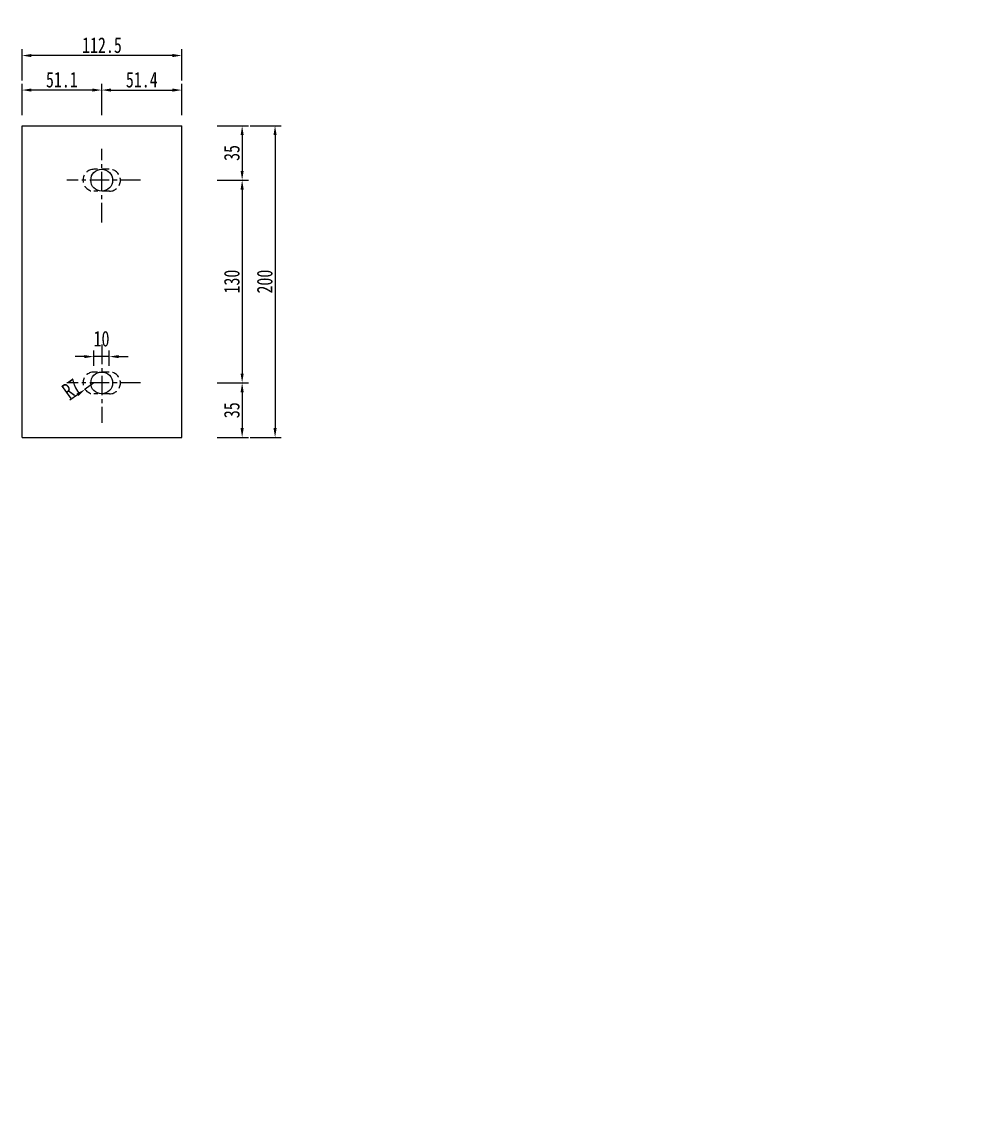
# Model space of a CAD drawing. Extents: x 98573 to 114325, y 0 to 100142.
# Drawn here: x 100312 to 100916, y 50511 to 51217 of the extents above; entities that cross this region are included whole.
import ezdxf

# ---------------------------------------------------------------- set-up
doc = ezdxf.new("R2010")
doc.units = 0
doc.header["$MEASUREMENT"] = 0
doc.linetypes.add('CENTERX2', pattern=[4, 2.5, -0.5, 0.5, -0.5])
doc.linetypes.add('DASHED2', pattern=[0.375, 0.25, -0.125])
doc.layers.get('0').update_dxf_attribs({"lineweight": 13})
doc.layers.get('Defpoints').update_dxf_attribs({"color": 9, "lineweight": 5})
for name, color, linetype, lineweight in [('dashed', 4, 'DASHED2', 5), ('中心线', 2, 'CENTERX2', 15), ('标注', 4, 'Continuous', 13), ('钢板双线', 1, 'Continuous', 13)]:
    doc.layers.add(name, color=color, linetype=linetype, lineweight=lineweight)
doc.styles.get("Standard").update_dxf_attribs({"font": '仿宋_GB2312.ttf', "width": 0.75})
doc.dimstyles.new('0.1', dxfattribs={"dimscale": 0, "dimtxt": 2.5, "dimasz": 1.5, "dimexe": 1, "dimexo": 1, "dimgap": 0.4, "dimtad": 1, "dimdec": 1, "dimdsep": 46, "dimtxsty": 'Standard', "dimcen": 0.2, "dimclrd": 256, "dimclre": 256, "dimclrt": 256, "dimadec": 3, "dimazin": 2, "dimtfac": 1, "dimtdec": 1, "dimtmove": 2, "dimatfit": 3, "dimfxl": 4, "dimfxlon": 1, "dimtolj": 1, "dimtzin": 0, "dimlwd": -1, "dimlwe": -1, "dimarcsym": 0})

# ---------------------------------------------------------------- blocks, each defined once
blk = doc.blocks.new('*D420')
at = {"layer": 'Defpoints', "color": 0, "transparency": 16777216}
for p in [(100312.31, 51172.92), (100312.31, 51150.08), (100363.41, 51105.08)]:
    blk.add_point(p, dxfattribs=at)
at = {"layer": '标注', "transparency": 16777216}
for p, q in [((100312.31, 51156.92), (100312.31, 51176.92)), ((100363.41, 51156.92), (100363.41, 51176.92))]:
    blk.add_line(p, q, dxfattribs=at)
at = {"layer": '标注', "color": 4, "transparency": 16777216}
blk.add_line((100357.41, 51172.92), (100318.31, 51172.92), dxfattribs=at)
for points in [[(100318.31, 51173.92), (100318.31, 51171.92), (100312.31, 51172.92)], [(100357.41, 51173.92), (100357.41, 51171.92), (100363.41, 51172.92)]]:
    blk.add_solid(points, dxfattribs=at)
at = {"layer": '标注', "transparency": 16777216, "insert": (100337.86, 51179.52), "char_height": 10, "attachment_point": 5}
blk.add_mtext('\\A1;51.1', dxfattribs=at)
blk = doc.blocks.new('*D573')
at = {"layer": 'Defpoints', "color": 0, "transparency": 16777216}
for p in [(100414.81, 51172.92), (100414.81, 51150.08), (100363.41, 51105.08)]:
    blk.add_point(p, dxfattribs=at)
at = {"layer": '标注', "transparency": 16777216}
for p, q in [((100363.41, 51156.92), (100363.41, 51176.92)), ((100414.81, 51156.92), (100414.81, 51176.92))]:
    blk.add_line(p, q, dxfattribs=at)
at = {"layer": '标注', "color": 4, "transparency": 16777216}
blk.add_line((100369.41, 51172.92), (100408.81, 51172.92), dxfattribs=at)
for points in [[(100369.41, 51173.92), (100369.41, 51171.92), (100363.41, 51172.92)], [(100408.81, 51173.92), (100408.81, 51171.92), (100414.81, 51172.92)]]:
    blk.add_solid(points, dxfattribs=at)
at = {"layer": '标注', "transparency": 16777216, "insert": (100389.11, 51179.52), "char_height": 10, "attachment_point": 5}
blk.add_mtext('\\A1;51.4', dxfattribs=at)
blk = doc.blocks.new('*D574')
at = {"layer": 'Defpoints', "color": 0, "transparency": 16777216}
for p in [(100312.31, 51195.06), (100312.31, 51150.08), (100414.81, 51150.08)]:
    blk.add_point(p, dxfattribs=at)
at = {"layer": '标注', "transparency": 16777216}
for p, q in [((100312.31, 51179.06), (100312.31, 51199.06)), ((100414.81, 51179.06), (100414.81, 51199.06))]:
    blk.add_line(p, q, dxfattribs=at)
at = {"layer": '标注', "color": 4, "transparency": 16777216}
blk.add_line((100408.81, 51195.06), (100318.31, 51195.06), dxfattribs=at)
for points in [[(100318.31, 51196.06), (100318.31, 51194.06), (100312.31, 51195.06)], [(100408.81, 51196.06), (100408.81, 51194.06), (100414.81, 51195.06)]]:
    blk.add_solid(points, dxfattribs=at)
at = {"layer": '标注', "transparency": 16777216, "insert": (100363.56, 51201.66), "char_height": 10, "attachment_point": 5}
blk.add_mtext('\\A1;112.5', dxfattribs=at)
blk = doc.blocks.new('*D421')
at = {"layer": 'Defpoints', "color": 0, "transparency": 16777216}
for p in [(100424.81, 51150.08), (100420.2, 51115.08), (100453.47, 51115.08)]:
    blk.add_point(p, dxfattribs=at)
at = {"layer": '标注', "transparency": 16777216}
for p, q in [((100437.47, 51150.08), (100457.47, 51150.08)), ((100437.47, 51115.08), (100457.47, 51115.08))]:
    blk.add_line(p, q, dxfattribs=at)
at = {"layer": '标注', "color": 4, "transparency": 16777216}
blk.add_line((100453.47, 51144.08), (100453.47, 51121.08), dxfattribs=at)
for points in [[(100452.47, 51144.08), (100454.47, 51144.08), (100453.47, 51150.08)], [(100452.47, 51121.08), (100454.47, 51121.08), (100453.47, 51115.08)]]:
    blk.add_solid(points, dxfattribs=at)
at = {"layer": '标注', "transparency": 16777216, "insert": (100446.87, 51132.58), "char_height": 10, "attachment_point": 5, "rotation": 90}
blk.add_mtext('\\A1;35', dxfattribs=at)
blk = doc.blocks.new('*D422')
at = {"layer": 'Defpoints', "color": 0, "transparency": 16777216}
for p in [(100424.81, 51150.08), (100424.81, 50950.08), (100474.58, 50950.08)]:
    blk.add_point(p, dxfattribs=at)
at = {"layer": '标注', "transparency": 16777216}
for p, q in [((100458.58, 51150.08), (100478.58, 51150.08)), ((100458.58, 50950.08), (100478.58, 50950.08))]:
    blk.add_line(p, q, dxfattribs=at)
at = {"layer": '标注', "color": 4, "transparency": 16777216}
blk.add_line((100474.58, 51144.08), (100474.58, 50956.08), dxfattribs=at)
for points in [[(100473.58, 51144.08), (100475.58, 51144.08), (100474.58, 51150.08)], [(100473.58, 50956.08), (100475.58, 50956.08), (100474.58, 50950.08)]]:
    blk.add_solid(points, dxfattribs=at)
at = {"layer": '标注', "transparency": 16777216, "insert": (100467.98, 51050.08), "char_height": 10, "attachment_point": 5, "rotation": 90}
blk.add_mtext('\\A1;200', dxfattribs=at)
blk = doc.blocks.new('*D423')
at = {"layer": 'Defpoints', "color": 0, "transparency": 16777216}
for p in [(100420.2, 51115.08), (100420.2, 50985.08), (100453.47, 50985.08)]:
    blk.add_point(p, dxfattribs=at)
at = {"layer": '标注', "transparency": 16777216}
for p, q in [((100437.47, 51115.08), (100457.47, 51115.08)), ((100437.47, 50985.08), (100457.47, 50985.08))]:
    blk.add_line(p, q, dxfattribs=at)
at = {"layer": '标注', "color": 4, "transparency": 16777216}
blk.add_line((100453.47, 51109.08), (100453.47, 50991.08), dxfattribs=at)
for points in [[(100452.47, 51109.08), (100454.47, 51109.08), (100453.47, 51115.08)], [(100452.47, 50991.08), (100454.47, 50991.08), (100453.47, 50985.08)]]:
    blk.add_solid(points, dxfattribs=at)
at = {"layer": '标注', "transparency": 16777216, "insert": (100446.87, 51050.08), "char_height": 10, "attachment_point": 5, "rotation": 90}
blk.add_mtext('\\A1;130', dxfattribs=at)
blk = doc.blocks.new('*D575')
at = {"layer": 'Defpoints', "color": 0, "transparency": 16777216}
for p in [(100420.2, 50985.08), (100410.61, 50950.08), (100453.47, 50950.08)]:
    blk.add_point(p, dxfattribs=at)
at = {"layer": '标注', "transparency": 16777216}
for p, q in [((100437.47, 50985.08), (100457.47, 50985.08)), ((100437.47, 50950.08), (100457.47, 50950.08))]:
    blk.add_line(p, q, dxfattribs=at)
at = {"layer": '标注', "color": 4, "transparency": 16777216}
blk.add_line((100453.47, 50979.08), (100453.47, 50956.08), dxfattribs=at)
for points in [[(100452.47, 50979.08), (100454.47, 50979.08), (100453.47, 50985.08)], [(100452.47, 50956.08), (100454.47, 50956.08), (100453.47, 50950.08)]]:
    blk.add_solid(points, dxfattribs=at)
at = {"layer": '标注', "transparency": 16777216, "insert": (100446.87, 50967.58), "char_height": 10, "attachment_point": 5, "rotation": 90}
blk.add_mtext('\\A1;35', dxfattribs=at)
blk = doc.blocks.new('*D606')
at = {"layer": 'Defpoints', "color": 0, "transparency": 16777216}
for p in [(100799.37, 52937.97), (100706.37, 52886.57), (100799.37, 27497.59)]:
    blk.add_point(p, dxfattribs=at)
at = {"layer": '标注', "transparency": 16777216}
for p, q in [((100706.37, 52909.4), (100706.37, 52945.12)), ((100799.37, 52909.4), (100799.37, 52945.12))]:
    blk.add_line(p, q, dxfattribs=at)
at = {"layer": '标注', "color": 4, "transparency": 16777216}
blk.add_line((100717.09, 52937.97), (100788.66, 52937.97), dxfattribs=at)
for points in [[(100717.09, 52939.76), (100717.09, 52936.19), (100706.37, 52937.97)], [(100788.66, 52939.76), (100788.66, 52936.19), (100799.37, 52937.97)]]:
    blk.add_solid(points, dxfattribs=at)
at = {"layer": '标注', "transparency": 16777216, "insert": (100752.87, 52949.76), "char_height": 17.857, "attachment_point": 5}
blk.add_mtext('\\A1;93', dxfattribs=at)
blk = doc.blocks.new('*D544')
at = {"layer": 'Defpoints', "color": 0, "transparency": 16777216}
for p in [(100358.3, 51001.98), (100358.3, 50992.08), (100368.3, 50992.08)]:
    blk.add_point(p, dxfattribs=at)
at = {"layer": '标注', "color": 4, "transparency": 16777216}
for p, q in [((100352.3, 51001.98), (100346.3, 51001.98)), ((100368.3, 51001.98), (100358.3, 51001.98)), ((100374.3, 51001.98), (100380.3, 51001.98))]:
    blk.add_line(p, q, dxfattribs=at)
at = {"layer": '标注', "transparency": 16777216}
for p, q in [((100358.3, 50996.08), (100358.3, 51005.98)), ((100368.3, 50996.08), (100368.3, 51005.98))]:
    blk.add_line(p, q, dxfattribs=at)
at = {"layer": '标注', "color": 4, "transparency": 16777216}
for points in [[(100352.3, 51002.98), (100352.3, 51000.98), (100358.3, 51001.98)], [(100374.3, 51002.98), (100374.3, 51000.98), (100368.3, 51001.98)]]:
    blk.add_solid(points, dxfattribs=at)
at = {"layer": '标注', "transparency": 16777216, "insert": (100363.3, 51013.38), "char_height": 10, "attachment_point": 5}
blk.add_mtext('\\A1;10', dxfattribs=at)
blk = doc.blocks.new('*D545')
at = {"layer": 'Defpoints', "color": 0, "transparency": 16777216}
for p in [(100352.74, 50980.99), (100358.41, 50985.08)]:
    blk.add_point(p, dxfattribs=at)
at = {"layer": '标注', "color": 4, "transparency": 16777216}
for p, q in [((100358.41, 50985.08), (100352.74, 50980.99)), ((100347.87, 50977.48), (100343, 50973.97))]:
    blk.add_line(p, q, dxfattribs=at)
blk.add_solid([(100347.28, 50978.29), (100348.45, 50976.67), (100352.74, 50980.99)], dxfattribs=at)
at = {"layer": '标注', "transparency": 16777216, "insert": (100343.9, 50981.56), "char_height": 10, "attachment_point": 5, "rotation": 35.78894}
blk.add_mtext('\\A1;R7', dxfattribs=at)
blk = doc.blocks.new('*D1164')
at = {"layer": 'Defpoints', "color": 0, "transparency": 16777216}
for p in [(100916.35, 72621.15), (100823.35, 72569.75), (100916.35, 47180.77)]:
    blk.add_point(p, dxfattribs=at)
at = {"layer": '标注', "transparency": 16777216}
for p, q in [((100823.35, 72592.58), (100823.35, 72628.3)), ((100916.35, 72592.58), (100916.35, 72628.3))]:
    blk.add_line(p, q, dxfattribs=at)
at = {"layer": '标注', "color": 4, "transparency": 16777216}
blk.add_line((100834.07, 72621.15), (100905.64, 72621.15), dxfattribs=at)
for points in [[(100834.07, 72622.94), (100834.07, 72619.37), (100823.35, 72621.15)], [(100905.64, 72622.94), (100905.64, 72619.37), (100916.35, 72621.15)]]:
    blk.add_solid(points, dxfattribs=at)
at = {"layer": '标注', "transparency": 16777216, "insert": (100869.85, 72632.94), "char_height": 17.857, "attachment_point": 5}
blk.add_mtext('\\A1;93', dxfattribs=at)

msp = doc.modelspace()

# ---------------------------------------------------------------- linework, layer by layer
for centre in [(100363.41393, 51115.08235), (100363.41393, 50985.08235)]:
    msp.add_circle(centre, 7)
at = {"layer": 'dashed', "ltscale": 20}
for p, q in [((100368.29937, 51122.08235), (100358.29937, 51122.08235)), ((100368.41393, 51108.08235), (100358.41393, 51108.08235)), ((100368.29937, 50992.08235), (100358.29937, 50992.08235)), ((100368.41393, 50978.08235), (100358.41393, 50978.08235))]:
    msp.add_line(p, q, dxfattribs=at)
for centre, start, end in [((100358.41393, 51115.08235), 90, 270), ((100368.41393, 51115.08235), 270, 90), ((100358.41393, 50985.08235), 90, 270), ((100368.41393, 50985.08235), 270, 90)]:
    msp.add_arc(centre, 7, start, end, dxfattribs=at)
at = {"layer": '中心线', "ltscale": 5}
for p, q in [((100363.41393, 51087.99524), (100363.41393, 51135.27873)), ((100388.24392, 51115.08235), (100340.96043, 51115.08235)), ((100363.41393, 51009.6652), (100363.41393, 50959.4538)), ((100388.24392, 50985.08235), (100340.96043, 50985.08235))]:
    msp.add_line(p, q, dxfattribs=at)
at = {"layer": '钢板双线'}
for p, q in [((100312.31129, 51150.08235), (100414.81129, 51150.08235)), ((100312.31129, 50950.08235), (100312.31129, 51150.08235)), ((100414.81129, 50950.08235), (100414.81129, 51150.08235)), ((100312.31129, 50950.08235), (100414.81129, 50950.08235))]:
    msp.add_line(p, q, dxfattribs=at)

# ---------------------------------------------------------------- dimensions: what is measured, and where the dimension line sits
at = {"layer": '标注'}
for base, p1, p2, override, picture, middle in [((100916.35221, 72621.15284), (100823.35221, 72569.75008), (100916.35221, 47180.76654), {"dimscale": 7.142857, "dimclrd": 4}, '*D1164', (100869.85221, 72632.93856)), ((100799.37332, 52937.97384), (100706.37332, 52886.57108), (100799.37332, 27497.58754), {"dimscale": 7.142857, "dimclrd": 4}, '*D606', (100752.87332, 52949.75955)), ((100312.31129, 51172.92131), (100363.41393, 51105.08235), (100312.31129, 51150.08235), {"dimscale": 4, "dimclrd": 4}, '*D420', (100337.86261, 51179.52131)), ((100414.81129, 51172.92131), (100363.41393, 51105.08235), (100414.81129, 51150.08235), {"dimscale": 4, "dimclrd": 4}, '*D573', (100389.11261, 51179.52131)), ((100358.29937, 51001.98044), (100368.29937, 50992.08235), (100358.29937, 50992.08235), {"dimscale": 4, "dimclrd": 4}, '*D544', (100363.29937, 51013.38044))]:
    dim = msp.add_linear_dim(base=base, p1=p1, p2=p2, dimstyle='0.1', override=override, dxfattribs=at)
    dim.commit()
    dim.dimension.update_dxf_attribs({"geometry": picture, "text_midpoint": middle})
dim = msp.add_linear_dim(base=(100312.31129, 51195.05818), p1=(100414.81129, 51150.08235), p2=(100312.31129, 51150.08235), text='112.5', dimstyle='0.1', override={"dimscale": 4, "dimclrd": 4}, dxfattribs=at)
dim.commit()
dim.dimension.update_dxf_attribs({"geometry": '*D574', "text_midpoint": (100363.56129, 51201.65818)})
for base, p1, p2, picture, middle in [((100453.4705, 51115.08235), (100424.81129, 51150.08235), (100420.20361, 51115.08235), '*D421', (100446.8705, 51132.58235)), ((100474.57628, 50950.08235), (100424.81129, 51150.08235), (100424.81129, 50950.08235), '*D422', (100467.97628, 51050.08235)), ((100453.4705, 50985.08235), (100420.20361, 51115.08235), (100420.20361, 50985.08235), '*D423', (100446.8705, 51050.08235)), ((100453.4705, 50950.08235), (100420.20361, 50985.08235), (100410.61318, 50950.08235), '*D575', (100446.8705, 50967.58235))]:
    dim = msp.add_linear_dim(base=base, p1=p1, p2=p2, angle=90, dimstyle='0.1', override={"dimscale": 4, "dimclrd": 4}, dxfattribs=at)
    dim.commit()
    dim.dimension.update_dxf_attribs({"geometry": picture, "text_midpoint": middle})
dim = msp.add_radius_dim(center=(100358.41393, 50985.08235), mpoint=(100352.73569, 50980.98875), dimstyle='0.1', override={"dimscale": 4, "dimclrd": 4}, dxfattribs=at)
dim.commit()
dim.dimension.update_dxf_attribs({"geometry": '*D545', "text_midpoint": (100343.89988, 50981.56193), "dimtype": 164})

doc.saveas('drawing.dxf')
